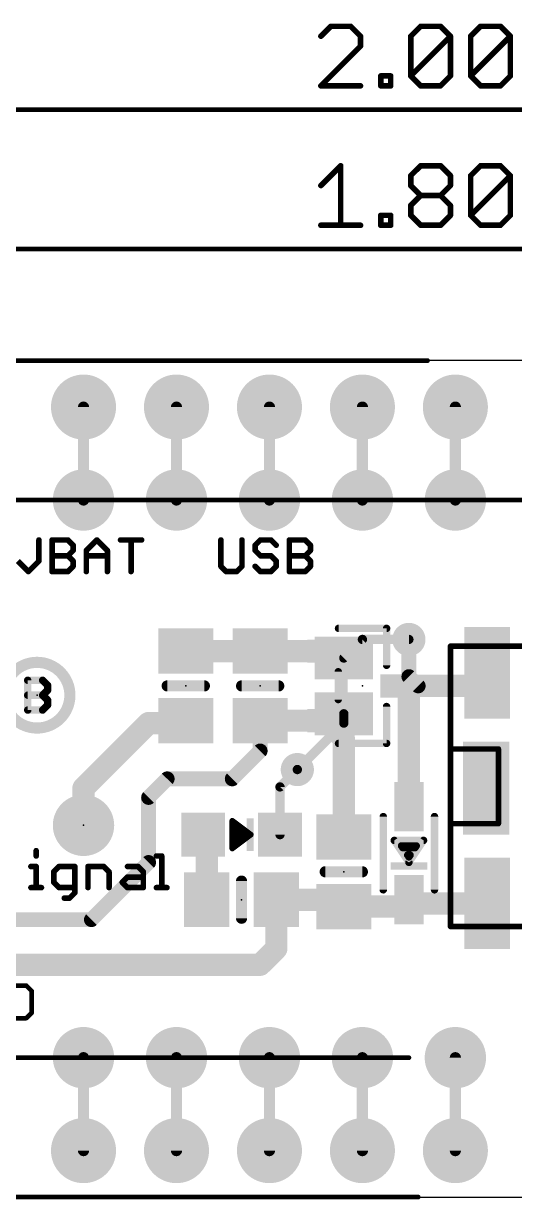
# Model space of a CAD drawing. Extents: x -11 to 63, y -5.6 to 32.1.
# Drawn here: x 14.87 to 28.28, y -0.07 to 32.07 of the extents above; entities that cross this region are included whole.
import ezdxf

# ---------------------------------------------------------------- set-up
doc = ezdxf.new("R2010")
doc.units = 0
for name, color, linetype in [('1', 12, 'CONTINUOUS'), ('16', 132, 'CONTINUOUS'), ('17', 110, 'CONTINUOUS'), ('18', 110, 'CONTINUOUS'), ('20', 53, 'CONTINUOUS'), ('21', 40, 'CONTINUOUS'), ('23', 53, 'CONTINUOUS'), ('47', 253, 'CONTINUOUS')]:
    doc.layers.add(name, color=color, linetype=linetype)

# ---------------------------------------------------------------- blocks, each defined once
blk = doc.blocks.new('RECT')
blk.add_solid([(-0.5, -0.5), (0.5, -0.5), (-0.5, 0.5), (0.5, 0.5)])
blk = doc.blocks.new('ROUNDP')
at = {"const_width": 0.5}
blk.add_lwpolyline([(0, -0.25, 1), (0, 0.25, 1), (0, -0.25)], format="xyb", dxfattribs=at)
blk = doc.blocks.new('ROUNDV')
at = {"const_width": 0.5}
blk.add_lwpolyline([(0, -0.25, 1), (0, 0.25, 1), (0, -0.25)], format="xyb", dxfattribs=at)

msp = doc.modelspace()

# ---------------------------------------------------------------- linework, layer by layer
at = {"layer": '1'}
for points, const_width in [([(16.51, 21.59), (16.51, 19.05)], 0.3048), ([(19.05, 19.05), (19.05, 21.59)], 0.3048), ([(21.59, 19.05), (21.59, 21.59)], 0.3048), ([(24.13, 19.05), (24.13, 21.59)], 0.3048), ([(26.67, 19.05), (26.67, 21.59)], 0.3048), ([(25.4, 15.24), (25.4, 14.224)], 0.4064), ([(21.336, 14.92), (19.304, 14.92)], 0.6096), ([(23.13, 14.92), (21.336, 14.92)], 0.6096), ([(27.536, 14.326), (27.18, 13.97)], 0.6096), ([(25.654, 13.97), (25.13, 13.97)], 0.6096), ([(25.4, 13.97), (25.13, 13.97)], 0.6096), ([(25.4, 10.668), (25.4, 13.97)], 0.6096), ([(25.4, 14.224), (25.654, 13.97)], 0.4064), ([(27.18, 13.97), (25.654, 13.97)], 0.6096), ([(16.51, 11.176), (18.288, 12.954)], 0.6096), ([(18.288, 12.954), (19.238, 12.954)], 0.6096), ([(19.238, 12.954), (19.304, 13.02)], 0.6096), ([(23.13, 13.02), (21.336, 13.02)], 0.6096), ([(21.336, 12.192), (21.336, 13.02)], 0.4064), ([(23.622, 12.528), (23.13, 13.02)], 0.6096), ([(23.622, 9.84), (23.622, 12.528)], 0.6096), ([(20.574, 11.43), (21.336, 12.192)], 0.4064), ([(18.288, 10.922), (18.796, 11.43)], 0.4064), ([(18.796, 11.43), (20.574, 11.43)], 0.4064), ([(21.878, 11.21), (22.352, 11.684)], 0.254), ([(16.51, 10.16), (16.51, 11.176)], 0.6096), ([(21.878, 9.906), (21.878, 11.21)], 0.254), ([(18.288, 9.144), (18.288, 10.922)], 0.4064), ([(19.878, 9.552), (19.778, 9.906)], 0.6096), ([(19.878, 8.128), (19.878, 9.552)], 0.6096), ([(16.726, 7.582), (18.288, 9.144)], 0.4064), ([(23.622, 8.128), (21.778, 8.128)], 0.6096), ([(21.778, 8.128), (21.778, 6.792)], 0.6096), ([(23.622, 7.94), (23.622, 8.128)], 0.6096), ([(25.4, 8.128), (25.4, 8.026)], 0.6096), ([(25.4, 8.128), (25.4, 7.94)], 0.6096), ([(25.4, 7.94), (23.622, 7.94)], 0.6096), ([(25.4, 8.026), (27.536, 8.026)], 0.6096), ([(13.97, 7.582), (16.726, 7.582)], 0.4064), ([(21.778, 6.792), (21.336, 6.35)], 0.6096), ([(21.336, 6.35), (10.414, 6.35)], 0.6096), ([(16.51, 1.27), (16.51, 3.81)], 0.3048), ([(19.05, 1.27), (19.05, 3.81)], 0.3048), ([(21.59, 1.27), (21.59, 3.81)], 0.3048), ([(24.13, 3.81), (24.13, 1.27)], 0.3048), ([(26.67, 1.27), (26.67, 3.81)], 0.3048)]:
    msp.add_lwpolyline(points, dxfattribs=dict(at, const_width=const_width))
for points, const_width in [([(16.5862, 21.59, 1), (16.4338, 21.59)], 0.1524), ([(19.1262, 21.59, 1), (18.9738, 21.59)], 0.1524), ([(21.6662, 21.59, 1), (21.5138, 21.59)], 0.1524), ([(24.2062, 21.59, 1), (24.0538, 21.59)], 0.1524), ([(26.7462, 21.59, 1), (26.5938, 21.59)], 0.1524), ([(16.4338, 19.05, 1), (16.5862, 19.05)], 0.1524), ([(18.9738, 19.05, 1), (19.1262, 19.05)], 0.1524), ([(21.5138, 19.05, 1), (21.6662, 19.05)], 0.1524), ([(24.0538, 19.05, 1), (24.2062, 19.05)], 0.1524), ([(26.5938, 19.05, 1), (26.7462, 19.05)], 0.1524), ([(25.5016, 15.24, 1), (25.2984, 15.24)], 0.2032), ([(19.304, 15.0724, 1), (19.304, 14.7676)], 0.3048), ([(21.336, 15.0724, 1), (21.336, 14.7676)], 0.3048), ([(21.336, 14.7676, 1), (21.336, 15.0724)], 0.3048), ([(23.13, 14.7676, 1), (23.13, 15.0724)], 0.3048), ([(27.6438, 14.2182, 1), (27.4282, 14.4338)], 0.3048), ([(25.13, 14.1224, 1), (25.13, 13.8176)], 0.3048), ([(25.13, 14.1224, 1), (25.13, 13.8176)], 0.3048), ([(25.5524, 13.97, 1), (25.2476, 13.97)], 0.3048), ([(25.2984, 14.224, 1), (25.5016, 14.224)], 0.2032), ([(25.4718, 14.2958, 1), (25.3282, 14.1522)], 0.2032), ([(25.4, 13.8176, 1), (25.4, 14.1224)], 0.3048), ([(25.654, 14.1224, 1), (25.654, 13.8176)], 0.3048), ([(25.5822, 13.8982, 1), (25.7258, 14.0418)], 0.2032), ([(25.654, 13.8176, 1), (25.654, 14.1224)], 0.3048), ([(27.0722, 14.0778, 1), (27.2878, 13.8622)], 0.3048), ([(27.18, 13.8176, 1), (27.18, 14.1224)], 0.3048), ([(18.288, 13.1064, 1), (18.288, 12.8016)], 0.3048), ([(18.3958, 12.8462, 1), (18.1802, 13.0618)], 0.3048), ([(19.1302, 13.0618, 1), (19.3458, 12.8462)], 0.3048), ([(19.4118, 12.9122, 1), (19.1962, 13.1278)], 0.3048), ([(19.238, 12.8016, 1), (19.238, 13.1064)], 0.3048), ([(21.336, 13.1724, 1), (21.336, 12.8676)], 0.3048), ([(21.4376, 13.02, 1), (21.2344, 13.02)], 0.2032), ([(23.2378, 13.1278, 1), (23.0222, 12.9122)], 0.3048), ([(23.13, 12.8676, 1), (23.13, 13.1724)], 0.3048), ([(23.7744, 12.528, 1), (23.4696, 12.528)], 0.3048), ([(23.5142, 12.4202, 1), (23.7298, 12.6358)], 0.3048), ([(21.2344, 12.192, 1), (21.4376, 12.192)], 0.2032), ([(21.4078, 12.1202, 1), (21.2642, 12.2638)], 0.2032), ([(18.796, 11.5316, 1), (18.796, 11.3284)], 0.2032), ([(18.8678, 11.3582, 1), (18.7242, 11.5018)], 0.2032), ([(20.5022, 11.5018, 1), (20.6458, 11.3582)], 0.2032), ([(20.574, 11.3284, 1), (20.574, 11.5316)], 0.2032), ([(22.3969, 11.6391, 1), (22.3071, 11.7289)], 0.127), ([(16.4022, 11.2838, 1), (16.6178, 11.0682)], 0.3048), ([(16.6624, 11.176, 1), (16.3576, 11.176)], 0.3048), ([(21.9415, 11.21, 1), (21.8145, 11.21)], 0.127), ([(21.8331, 11.2549, 1), (21.9229, 11.1651)], 0.127), ([(18.3896, 10.922, 1), (18.1864, 10.922)], 0.2032), ([(18.2162, 10.9938, 1), (18.3598, 10.8502)], 0.2032), ([(25.2476, 10.668, 1), (25.5524, 10.668)], 0.3048), ([(16.3576, 10.16, 1), (16.6624, 10.16)], 0.3048), ([(19.9247, 9.9474, 1), (19.6313, 9.8646)], 0.3048), ([(21.8145, 9.906, 1), (21.9415, 9.906)], 0.127), ([(23.4696, 9.84, 1), (23.7744, 9.84)], 0.3048), ([(20.0304, 9.552, 1), (19.7256, 9.552)], 0.3048), ([(19.7313, 9.5106, 1), (20.0247, 9.5934)], 0.3048), ([(18.3598, 9.0722, 1), (18.2162, 9.2158)], 0.2032), ([(18.1864, 9.144, 1), (18.3896, 9.144)], 0.2032), ([(21.778, 8.2804, 1), (21.778, 7.9756)], 0.3048), ([(21.9304, 8.128, 1), (21.6256, 8.128)], 0.3048), ([(23.7744, 8.128, 1), (23.4696, 8.128)], 0.3048), ([(23.622, 7.9756, 1), (23.622, 8.2804)], 0.3048), ([(25.5524, 8.128, 1), (25.2476, 8.128)], 0.3048), ([(25.5524, 8.128, 1), (25.2476, 8.128)], 0.3048), ([(19.7256, 8.128, 1), (20.0304, 8.128)], 0.3048), ([(23.622, 8.0924, 1), (23.622, 7.7876)], 0.3048), ([(23.4696, 7.94, 1), (23.7744, 7.94)], 0.3048), ([(25.4, 8.1784, 1), (25.4, 7.8736)], 0.3048), ([(25.2476, 8.026, 1), (25.5524, 8.026)], 0.3048), ([(25.2476, 7.94, 1), (25.5524, 7.94)], 0.3048), ([(25.4, 7.7876, 1), (25.4, 8.0924)], 0.3048), ([(27.536, 7.8736, 1), (27.536, 8.1784)], 0.3048), ([(16.6542, 7.6538, 1), (16.7978, 7.5102)], 0.2032), ([(16.726, 7.4804, 1), (16.726, 7.6836)], 0.2032), ([(21.8858, 6.6842, 1), (21.6702, 6.8998)], 0.3048), ([(21.6256, 6.792, 1), (21.9304, 6.792)], 0.3048), ([(21.2282, 6.4578, 1), (21.4438, 6.2422)], 0.3048), ([(21.336, 6.1976, 1), (21.336, 6.5024)], 0.3048), ([(16.5862, 3.81, 1), (16.4338, 3.81)], 0.1524), ([(19.1262, 3.81, 1), (18.9738, 3.81)], 0.1524), ([(21.6662, 3.81, 1), (21.5138, 3.81)], 0.1524), ([(24.2062, 3.81, 1), (24.0538, 3.81)], 0.1524), ([(26.7462, 3.81, 1), (26.5938, 3.81)], 0.1524), ([(16.4338, 1.27, 1), (16.5862, 1.27)], 0.1524), ([(18.9738, 1.27, 1), (19.1262, 1.27)], 0.1524), ([(21.5138, 1.27, 1), (21.6662, 1.27)], 0.1524), ([(24.0538, 1.27, 1), (24.2062, 1.27)], 0.1524), ([(26.5938, 1.27, 1), (26.7462, 1.27)], 0.1524)]:
    msp.add_lwpolyline(points, format="xyb", dxfattribs=dict(at, const_width=const_width))
at = {"layer": '16', "const_width": 0.254}
for points in [[(23.622, 14.732), (24.13, 15.24)], [(24.13, 15.24), (25.4, 15.24)], [(23.622, 12.954), (23.622, 13.208)], [(22.352, 11.684), (23.622, 12.954)]]:
    msp.add_lwpolyline(points, dxfattribs=at)
at = {"layer": '16', "const_width": 0.127}
for points in [[(24.13, 15.3035, 1), (24.13, 15.1765)], [(24.1749, 15.1951, 1), (24.0851, 15.2849)], [(25.4, 15.1765, 1), (25.4, 15.3035)], [(23.5771, 14.7769, 1), (23.6669, 14.6871)], [(23.6855, 13.208, 1), (23.5585, 13.208)], [(23.5585, 12.954, 1), (23.6855, 12.954)], [(23.6669, 12.9091, 1), (23.5771, 12.9989)], [(22.3071, 11.7289, 1), (22.3969, 11.6391)]]:
    msp.add_lwpolyline(points, format="xyb", dxfattribs=at)
at = {"layer": '20'}
for p, q in [((48.26, 22.86), (2.54, 22.86)), ((2.54, 0), (48.26, 0))]:
    msp.add_line(p, q, dxfattribs=at)
at = {"layer": '21'}
for points, const_width in [([(15.2914, 17.3823), (15.2914, 17.9585)], 0.1524), ([(15.6507, 17.0942), (15.6507, 17.9585)], 0.1524), ([(15.6507, 17.9585), (16.0829, 17.9585)], 0.1524), ([(16.0829, 17.9585), (16.2269, 17.8145)], 0.1524), ([(16.5862, 17.6704), (16.8743, 17.9585)], 0.1524), ([(16.8743, 17.9585), (17.1624, 17.6704)], 0.1524), ([(17.5217, 17.9585), (18.0979, 17.9585)], 0.1524), ([(17.8098, 17.0942), (17.8098, 17.9585)], 0.1524), ([(20.2629, 17.9585), (20.2629, 17.2383)], 0.1524), ([(20.8391, 17.2383), (20.8391, 17.9585)], 0.1524), ([(21.3425, 17.9585), (21.1984, 17.8145)], 0.1524), ([(21.6306, 17.9585), (21.3425, 17.9585)], 0.1524), ([(21.7747, 17.8145), (21.6306, 17.9585)], 0.1524), ([(22.134, 17.0942), (22.134, 17.9585)], 0.1524), ([(22.134, 17.9585), (22.5661, 17.9585)], 0.1524), ([(22.5661, 17.9585), (22.7102, 17.8145)], 0.1524), ([(16.2269, 17.6704), (16.0829, 17.5264)], 0.1524), ([(16.2269, 17.8145), (16.2269, 17.6704)], 0.1524), ([(16.5862, 17.0942), (16.5862, 17.6704)], 0.1524), ([(17.1624, 17.6704), (17.1624, 17.0942)], 0.1524), ([(21.1984, 17.8145), (21.1984, 17.6704)], 0.1524), ([(21.1984, 17.6704), (21.3425, 17.5264)], 0.1524), ([(22.7102, 17.6704), (22.5661, 17.5264)], 0.1524), ([(22.7102, 17.8145), (22.7102, 17.6704)], 0.1524), ([(14.7152, 17.3823), (15.0033, 17.0942)], 0.1524), ([(15.0033, 17.0942), (15.2914, 17.3823)], 0.1524), ([(15.6507, 17.5264), (16.0829, 17.5264)], 0.1524), ([(16.0829, 17.5264), (16.2269, 17.3823)], 0.1524), ([(16.2269, 17.3823), (16.2269, 17.2383)], 0.1524), ([(16.5862, 17.5264), (17.1624, 17.5264)], 0.1524), ([(21.3425, 17.5264), (21.6306, 17.5264)], 0.1524), ([(21.6306, 17.5264), (21.7747, 17.3823)], 0.1524), ([(21.7747, 17.3823), (21.7747, 17.2383)], 0.1524), ([(22.134, 17.5264), (22.5661, 17.5264)], 0.1524), ([(22.5661, 17.5264), (22.7102, 17.3823)], 0.1524), ([(22.7102, 17.3823), (22.7102, 17.2383)], 0.1524), ([(16.0829, 17.0942), (15.6507, 17.0942)], 0.1524), ([(16.2269, 17.2383), (16.0829, 17.0942)], 0.1524), ([(20.2629, 17.2383), (20.407, 17.0942)], 0.1524), ([(20.407, 17.0942), (20.6951, 17.0942)], 0.1524), ([(20.6951, 17.0942), (20.8391, 17.2383)], 0.1524), ([(21.3425, 17.0942), (21.1984, 17.2383)], 0.1524), ([(21.6306, 17.0942), (21.3425, 17.0942)], 0.1524), ([(21.7747, 17.2383), (21.6306, 17.0942)], 0.1524), ([(22.5661, 17.0942), (22.134, 17.0942)], 0.1524), ([(22.7102, 17.2383), (22.5661, 17.0942)], 0.1524), ([(23.4776, 15.5424), (24.7904, 15.5424)], 0.2032), ([(24.7904, 15.5424), (24.7904, 14.5336)], 0.2032), ([(41.536, 15.056), (26.536, 15.056)], 0.1524), ([(26.536, 15.056), (26.536, 12.246)], 0.1524), ([(14.986, 13.3096), (14.986, 14.1231)], 0.2032), ([(14.986, 14.1231), (15.3927, 14.1231)], 0.2032), ([(15.3927, 14.1231), (15.5283, 13.9875)], 0.2032), ([(23.4696, 13.5976), (23.4696, 14.3564)], 0.2032), ([(15.5283, 13.8519), (15.3927, 13.7163)], 0.2032), ([(15.5283, 13.9875), (15.5283, 13.8519)], 0.2032), ([(18.796, 13.97), (19.812, 13.97)], 0.3048), ([(20.828, 13.97), (21.844, 13.97)], 0.3048), ([(14.986, 13.7163), (15.3927, 13.7163)], 0.2032), ([(15.3927, 13.7163), (15.5283, 13.5808)], 0.2032), ([(15.5283, 13.4452), (15.3927, 13.3096)], 0.2032), ([(15.5283, 13.5808), (15.5283, 13.4452)], 0.2032), ([(24.7904, 13.4064), (24.7904, 12.3976)], 0.2032), ([(15.3927, 13.3096), (14.986, 13.3096)], 0.2032), ([(24.7904, 12.3976), (23.4776, 12.3976)], 0.2032), ([(26.536, 12.246), (27.846, 12.246)], 0.1524), ([(26.536, 12.246), (26.536, 10.206)], 0.1524), ([(27.846, 12.246), (27.846, 10.206)], 0.1524), ([(21.082, 9.906), (20.574, 10.287)], 0.1524), ([(20.574, 10.287), (20.574, 9.525)], 0.1524), ([(20.574, 10.2108), (20.6756, 10.2108)], 0.1524), ([(24.7, 8.398), (24.7, 10.398)], 0.2032), ([(26.1, 10.398), (26.1, 8.398)], 0.2032), ([(20.574, 10.0584), (20.8788, 10.0584)], 0.1524), ([(20.574, 9.525), (21.082, 9.906)], 0.1524), ([(20.574, 9.906), (21.082, 9.906)], 0.1524), ([(27.846, 10.206), (26.536, 10.206)], 0.1524), ([(26.536, 10.206), (26.536, 7.396)], 0.1524), ([(20.574, 9.7536), (20.8788, 9.7536)], 0.1524), ([(20.574, 9.6012), (20.6756, 9.6012)], 0.1524), ([(25.4, 9.148), (25, 9.748)], 0.2032), ([(25, 9.748), (25.8, 9.748)], 0.2032), ([(25.4, 9.298), (25.2, 9.598)], 0.2032), ([(25.2, 9.598), (25.6, 9.598)], 0.2032), ([(25.2317, 9.5504), (25.5683, 9.5504)], 0.2032), ([(25.8, 9.748), (25.4, 9.148)], 0.2032), ([(25.6, 9.598), (25.4, 9.298)], 0.2032), ([(15.2163, 9.4666), (15.2163, 9.3225)], 0.1524), ([(18.5025, 9.3225), (18.6466, 9.3225)], 0.1524), ([(18.6466, 9.3225), (18.6466, 8.4582)], 0.1524), ([(25.3672, 9.3472), (25.4328, 9.3472)], 0.2032), ([(15.0723, 9.0344), (15.2163, 9.0344)], 0.1524), ([(15.2163, 9.0344), (15.2163, 8.4582)], 0.1524), ([(15.84, 9.0344), (15.696, 8.8904)], 0.1524), ([(16.2722, 9.0344), (15.84, 9.0344)], 0.1524), ([(16.2722, 8.3141), (16.2722, 9.0344)], 0.1524), ([(16.6315, 8.4582), (16.6315, 9.0344)], 0.1524), ([(16.6315, 9.0344), (17.0636, 9.0344)], 0.1524), ([(17.0636, 9.0344), (17.2077, 8.8904)], 0.1524), ([(17.7111, 9.0344), (17.9992, 9.0344)], 0.1524), ([(17.9992, 9.0344), (18.1432, 8.8904)], 0.1524), ([(23.114, 8.89), (24.13, 8.89)], 0.3048), ([(15.696, 8.8904), (15.696, 8.6023)], 0.1524), ([(15.696, 8.6023), (15.84, 8.4582)], 0.1524), ([(17.2077, 8.8904), (17.2077, 8.4582)], 0.1524), ([(17.567, 8.6023), (17.7111, 8.7463)], 0.1524), ([(17.7111, 8.4582), (17.567, 8.6023)], 0.1524), ([(17.7111, 8.7463), (18.1432, 8.7463)], 0.1524), ([(18.1432, 8.8904), (18.1432, 8.4582)], 0.1524), ([(20.828, 8.636), (20.828, 7.62)], 0.3048), ([(15.0723, 8.4582), (15.3604, 8.4582)], 0.1524), ([(15.84, 8.4582), (16.2722, 8.4582)], 0.1524), ([(16.1281, 8.1701), (16.2722, 8.3141)], 0.1524), ([(18.1432, 8.4582), (17.7111, 8.4582)], 0.1524), ([(18.5025, 8.4582), (18.7906, 8.4582)], 0.1524), ([(15.9841, 8.1701), (16.1281, 8.1701)], 0.1524), ([(26.536, 7.396), (41.536, 7.396)], 0.1524), ([(14.9461, 5.7793), (14.5013, 5.7793)], 0.127), ([(15.0944, 5.631), (14.9461, 5.7793)], 0.127), ([(15.0944, 5.0378), (15.0944, 5.631)], 0.127), ([(14.5013, 4.8895), (14.9461, 4.8895)], 0.127), ([(14.9461, 4.8895), (15.0944, 5.0378)], 0.127)]:
    msp.add_lwpolyline(points, dxfattribs=dict(at, const_width=const_width))
for points, const_width in [([(15.3295, 17.9585, 1), (15.2533, 17.9585)], 0.0762), ([(15.6888, 17.9585, 1), (15.6126, 17.9585)], 0.0762), ([(15.6507, 17.9966, 1), (15.6507, 17.9204)], 0.0762), ([(16.1098, 17.9855, 1), (16.0559, 17.9316)], 0.0762), ([(16.0829, 17.9204, 1), (16.0829, 17.9966)], 0.0762), ([(16.9013, 17.9855, 1), (16.8474, 17.9316)], 0.0762), ([(16.9013, 17.9316, 1), (16.8474, 17.9855)], 0.0762), ([(17.5217, 17.9966, 1), (17.5217, 17.9204)], 0.0762), ([(17.8479, 17.9585, 1), (17.7717, 17.9585)], 0.0762), ([(18.0979, 17.9204, 1), (18.0979, 17.9966)], 0.0762), ([(20.301, 17.9585, 1), (20.2248, 17.9585)], 0.0762), ([(20.8772, 17.9585, 1), (20.801, 17.9585)], 0.0762), ([(21.3425, 17.9966, 1), (21.3425, 17.9204)], 0.0762), ([(21.3694, 17.9316, 1), (21.3156, 17.9855)], 0.0762), ([(21.6576, 17.9855, 1), (21.6037, 17.9316)], 0.0762), ([(21.6306, 17.9204, 1), (21.6306, 17.9966)], 0.0762), ([(22.1721, 17.9585, 1), (22.0959, 17.9585)], 0.0762), ([(22.134, 17.9966, 1), (22.134, 17.9204)], 0.0762), ([(22.5931, 17.9855, 1), (22.5392, 17.9316)], 0.0762), ([(22.5661, 17.9204, 1), (22.5661, 17.9966)], 0.0762), ([(16.265, 17.8145, 1), (16.1888, 17.8145)], 0.0762), ([(16.1888, 17.6704, 1), (16.265, 17.6704)], 0.0762), ([(16.2, 17.7875, 1), (16.2538, 17.8414)], 0.0762), ([(16.2538, 17.6435, 1), (16.2, 17.6974)], 0.0762), ([(16.6243, 17.6704, 1), (16.5481, 17.6704)], 0.0762), ([(16.5593, 17.6974, 1), (16.6131, 17.6435)], 0.0762), ([(17.2005, 17.6704, 1), (17.1243, 17.6704)], 0.0762), ([(17.1355, 17.6435, 1), (17.1894, 17.6974)], 0.0762), ([(21.2365, 17.8145, 1), (21.1603, 17.8145)], 0.0762), ([(21.1715, 17.8414, 1), (21.2254, 17.7875)], 0.0762), ([(21.2254, 17.6974, 1), (21.1715, 17.6435)], 0.0762), ([(21.1603, 17.6704, 1), (21.2365, 17.6704)], 0.0762), ([(21.7477, 17.7875, 1), (21.8016, 17.8414)], 0.0762), ([(22.7483, 17.8145, 1), (22.6721, 17.8145)], 0.0762), ([(22.6721, 17.6704, 1), (22.7483, 17.6704)], 0.0762), ([(22.6832, 17.7875, 1), (22.7371, 17.8414)], 0.0762), ([(22.7371, 17.6435, 1), (22.6832, 17.6974)], 0.0762), ([(15.2533, 17.3823, 1), (15.3295, 17.3823)], 0.0762), ([(15.3183, 17.3554, 1), (15.2644, 17.4093)], 0.0762), ([(15.6507, 17.5645, 1), (15.6507, 17.4883)], 0.0762), ([(16.1098, 17.5533, 1), (16.0559, 17.4994)], 0.0762), ([(16.0559, 17.5533, 1), (16.1098, 17.4994)], 0.0762), ([(16.0829, 17.4883, 1), (16.0829, 17.5645)], 0.0762), ([(16.265, 17.3823, 1), (16.1888, 17.3823)], 0.0762), ([(16.2, 17.3554, 1), (16.2538, 17.4093)], 0.0762), ([(16.5862, 17.5645, 1), (16.5862, 17.4883)], 0.0762), ([(17.1624, 17.4883, 1), (17.1624, 17.5645)], 0.0762), ([(21.3425, 17.5645, 1), (21.3425, 17.4883)], 0.0762), ([(21.3156, 17.4994, 1), (21.3694, 17.5533)], 0.0762), ([(21.6576, 17.5533, 1), (21.6037, 17.4994)], 0.0762), ([(21.6306, 17.4883, 1), (21.6306, 17.5645)], 0.0762), ([(21.8128, 17.3823, 1), (21.7366, 17.3823)], 0.0762), ([(21.7477, 17.3554, 1), (21.8016, 17.4093)], 0.0762), ([(22.134, 17.5645, 1), (22.134, 17.4883)], 0.0762), ([(22.5931, 17.5533, 1), (22.5392, 17.4994)], 0.0762), ([(22.5392, 17.5533, 1), (22.5931, 17.4994)], 0.0762), ([(22.5661, 17.4883, 1), (22.5661, 17.5645)], 0.0762), ([(22.7483, 17.3823, 1), (22.6721, 17.3823)], 0.0762), ([(22.6832, 17.3554, 1), (22.7371, 17.4093)], 0.0762), ([(14.9763, 17.1211, 1), (15.0302, 17.0673)], 0.0762), ([(14.9763, 17.0673, 1), (15.0302, 17.1211)], 0.0762), ([(15.6507, 17.1323, 1), (15.6507, 17.0561)], 0.0762), ([(15.6126, 17.0942, 1), (15.6888, 17.0942)], 0.0762), ([(16.0559, 17.1211, 1), (16.1098, 17.0673)], 0.0762), ([(16.0829, 17.0561, 1), (16.0829, 17.1323)], 0.0762), ([(16.1888, 17.2383, 1), (16.265, 17.2383)], 0.0762), ([(16.2538, 17.2113, 1), (16.2, 17.2652)], 0.0762), ([(16.5481, 17.0942, 1), (16.6243, 17.0942)], 0.0762), ([(17.1243, 17.0942, 1), (17.2005, 17.0942)], 0.0762), ([(17.7717, 17.0942, 1), (17.8479, 17.0942)], 0.0762), ([(20.2899, 17.2652, 1), (20.236, 17.2113)], 0.0762), ([(20.2248, 17.2383, 1), (20.301, 17.2383)], 0.0762), ([(20.407, 17.1323, 1), (20.407, 17.0561)], 0.0762), ([(20.38, 17.0673, 1), (20.4339, 17.1211)], 0.0762), ([(20.6681, 17.1211, 1), (20.722, 17.0673)], 0.0762), ([(20.6951, 17.0561, 1), (20.6951, 17.1323)], 0.0762), ([(20.801, 17.2383, 1), (20.8772, 17.2383)], 0.0762), ([(20.8661, 17.2113, 1), (20.8122, 17.2652)], 0.0762), ([(21.2254, 17.2652, 1), (21.1715, 17.2113)], 0.0762), ([(21.3425, 17.1323, 1), (21.3425, 17.0561)], 0.0762), ([(21.3156, 17.0673, 1), (21.3694, 17.1211)], 0.0762), ([(21.6037, 17.1211, 1), (21.6576, 17.0673)], 0.0762), ([(21.6306, 17.0561, 1), (21.6306, 17.1323)], 0.0762), ([(21.7366, 17.2383, 1), (21.8128, 17.2383)], 0.0762), ([(21.8016, 17.2113, 1), (21.7477, 17.2652)], 0.0762), ([(22.134, 17.1323, 1), (22.134, 17.0561)], 0.0762), ([(22.0959, 17.0942, 1), (22.1721, 17.0942)], 0.0762), ([(22.5392, 17.1211, 1), (22.5931, 17.0673)], 0.0762), ([(22.5661, 17.0561, 1), (22.5661, 17.1323)], 0.0762), ([(22.6721, 17.2383, 1), (22.7483, 17.2383)], 0.0762), ([(22.7371, 17.2113, 1), (22.6832, 17.2652)], 0.0762), ([(23.4776, 15.5932, 1), (23.4776, 15.4916)], 0.1016), ([(24.8412, 15.5424, 1), (24.7396, 15.5424)], 0.1016), ([(24.7904, 15.4916, 1), (24.7904, 15.5932)], 0.1016), ([(26.536, 15.0941, 1), (26.536, 15.0179)], 0.0762), ([(26.5741, 15.056, 1), (26.4979, 15.056)], 0.0762), ([(15.24, 12.818, 1), (15.24, 14.614, 1), (15.24, 12.818)], 0.3048), ([(24.7396, 14.5336, 1), (24.8412, 14.5336)], 0.1016), ([(15.0368, 14.1231, 1), (14.9352, 14.1231)], 0.1016), ([(14.986, 14.1739, 1), (14.986, 14.0723)], 0.1016), ([(15.4287, 14.159, 1), (15.3568, 14.0872)], 0.1016), ([(15.3927, 14.0723, 1), (15.3927, 14.1739)], 0.1016), ([(23.5204, 14.3564, 1), (23.4188, 14.3564)], 0.1016), ([(15.5791, 13.9875, 1), (15.4775, 13.9875)], 0.1016), ([(15.4775, 13.8519, 1), (15.5791, 13.8519)], 0.1016), ([(15.4924, 13.9516, 1), (15.5642, 14.0234)], 0.1016), ([(15.5642, 13.816, 1), (15.4924, 13.8878)], 0.1016), ([(18.796, 14.0462, 1), (18.796, 13.8938)], 0.1524), ([(19.812, 13.8938, 1), (19.812, 14.0462)], 0.1524), ([(20.828, 14.0462, 1), (20.828, 13.8938)], 0.1524), ([(21.844, 13.8938, 1), (21.844, 14.0462)], 0.1524), ([(14.986, 13.7671, 1), (14.986, 13.6655)], 0.1016), ([(15.4287, 13.7523, 1), (15.3568, 13.6804)], 0.1016), ([(15.3568, 13.7523, 1), (15.4287, 13.6804)], 0.1016), ([(15.3927, 13.6655, 1), (15.3927, 13.7671)], 0.1016), ([(15.5791, 13.5808, 1), (15.4775, 13.5808)], 0.1016), ([(15.4924, 13.5448, 1), (15.5642, 13.6167)], 0.1016), ([(15.5642, 13.4093, 1), (15.4924, 13.4811)], 0.1016), ([(23.4188, 13.5976, 1), (23.5204, 13.5976)], 0.1016), ([(24.8412, 13.4064, 1), (24.7396, 13.4064)], 0.1016), ([(14.986, 13.3604, 1), (14.986, 13.2588)], 0.1016), ([(14.9352, 13.3096, 1), (15.0368, 13.3096)], 0.1016), ([(15.3568, 13.3455, 1), (15.4287, 13.2737)], 0.1016), ([(15.3927, 13.2588, 1), (15.3927, 13.3604)], 0.1016), ([(15.4775, 13.4452, 1), (15.5791, 13.4452)], 0.1016), ([(23.4776, 12.4484, 1), (23.4776, 12.3468)], 0.1016), ([(24.7396, 12.3976, 1), (24.8412, 12.3976)], 0.1016), ([(24.7904, 12.3468, 1), (24.7904, 12.4484)], 0.1016), ([(26.536, 12.2841, 1), (26.536, 12.2079)], 0.0762), ([(26.5741, 12.246, 1), (26.4979, 12.246)], 0.0762), ([(26.4979, 12.246, 1), (26.5741, 12.246)], 0.0762), ([(27.8841, 12.246, 1), (27.8079, 12.246)], 0.0762), ([(27.846, 12.2079, 1), (27.846, 12.2841)], 0.0762), ([(20.5969, 10.3175, 1), (20.5511, 10.2565)], 0.0762), ([(20.6121, 10.287, 1), (20.5359, 10.287)], 0.0762), ([(20.574, 10.2489, 1), (20.574, 10.1727)], 0.0762), ([(20.6756, 10.1727, 1), (20.6756, 10.2489)], 0.0762), ([(24.7508, 10.398, 1), (24.6492, 10.398)], 0.1016), ([(26.1508, 10.398, 1), (26.0492, 10.398)], 0.1016), ([(20.574, 10.0965, 1), (20.574, 10.0203)], 0.0762), ([(20.574, 9.9441, 1), (20.574, 9.8679)], 0.0762), ([(20.8788, 10.0203, 1), (20.8788, 10.0965)], 0.0762), ([(21.1049, 9.8755, 1), (21.0591, 9.9365)], 0.0762), ([(21.0591, 9.8755, 1), (21.1049, 9.9365)], 0.0762), ([(21.082, 9.8679, 1), (21.082, 9.9441)], 0.0762), ([(26.536, 10.2441, 1), (26.536, 10.1679)], 0.0762), ([(26.5741, 10.206, 1), (26.4979, 10.206)], 0.0762), ([(26.4979, 10.206, 1), (26.5741, 10.206)], 0.0762), ([(27.8079, 10.206, 1), (27.8841, 10.206)], 0.0762), ([(27.846, 10.1679, 1), (27.846, 10.2441)], 0.0762), ([(20.574, 9.7917, 1), (20.574, 9.7155)], 0.0762), ([(20.574, 9.6393, 1), (20.574, 9.5631)], 0.0762), ([(20.6756, 9.5631, 1), (20.6756, 9.6393)], 0.0762), ([(20.8788, 9.7155, 1), (20.8788, 9.7917)], 0.0762), ([(25.0423, 9.7762, 1), (24.9577, 9.7198)], 0.1016), ([(25, 9.7988, 1), (25, 9.6972)], 0.1016), ([(25.2423, 9.6262, 1), (25.1577, 9.5698)], 0.1016), ([(25.2, 9.6488, 1), (25.2, 9.5472)], 0.1016), ([(25.2317, 9.6012, 1), (25.2317, 9.4996)], 0.1016), ([(25.6423, 9.5698, 1), (25.5577, 9.6262)], 0.1016), ([(25.5683, 9.4996, 1), (25.5683, 9.6012)], 0.1016), ([(25.6, 9.5472, 1), (25.6, 9.6488)], 0.1016), ([(25.8423, 9.7198, 1), (25.7577, 9.7762)], 0.1016), ([(25.8, 9.6972, 1), (25.8, 9.7988)], 0.1016), ([(15.2544, 9.4666, 1), (15.1782, 9.4666)], 0.0762), ([(15.1782, 9.3225, 1), (15.2544, 9.3225)], 0.0762), ([(18.5025, 9.3606, 1), (18.5025, 9.2844)], 0.0762), ([(18.6847, 9.3225, 1), (18.6085, 9.3225)], 0.0762), ([(18.6466, 9.2844, 1), (18.6466, 9.3606)], 0.0762), ([(20.5511, 9.5555, 1), (20.5969, 9.4945)], 0.0762), ([(20.5359, 9.525, 1), (20.6121, 9.525)], 0.0762), ([(25.3672, 9.398, 1), (25.3672, 9.2964)], 0.1016), ([(25.3577, 9.3262, 1), (25.4423, 9.2698)], 0.1016), ([(25.3577, 9.2698, 1), (25.4423, 9.3262)], 0.1016), ([(25.4328, 9.2964, 1), (25.4328, 9.398)], 0.1016), ([(15.0723, 9.0725, 1), (15.0723, 8.9963)], 0.0762), ([(15.2544, 9.0344, 1), (15.1782, 9.0344)], 0.0762), ([(15.2163, 8.9963, 1), (15.2163, 9.0725)], 0.0762), ([(15.84, 9.0725, 1), (15.84, 8.9963)], 0.0762), ([(15.867, 9.0075, 1), (15.8131, 9.0614)], 0.0762), ([(16.3103, 9.0344, 1), (16.2341, 9.0344)], 0.0762), ([(16.2722, 8.9963, 1), (16.2722, 9.0725)], 0.0762), ([(16.6696, 9.0344, 1), (16.5934, 9.0344)], 0.0762), ([(16.6315, 9.0725, 1), (16.6315, 8.9963)], 0.0762), ([(17.0906, 9.0614, 1), (17.0367, 9.0075)], 0.0762), ([(17.0636, 8.9963, 1), (17.0636, 9.0725)], 0.0762), ([(17.7111, 9.0725, 1), (17.7111, 8.9963)], 0.0762), ([(18.0261, 9.0614, 1), (17.9722, 9.0075)], 0.0762), ([(17.9992, 8.9963, 1), (17.9992, 9.0725)], 0.0762), ([(23.114, 8.9662, 1), (23.114, 8.8138)], 0.1524), ([(24.13, 8.8138, 1), (24.13, 8.9662)], 0.1524), ([(25.3577, 9.1762, 1), (25.4423, 9.1198)], 0.1016), ([(25.3577, 9.1198, 1), (25.4423, 9.1762)], 0.1016), ([(15.669, 8.9173, 1), (15.7229, 8.8634)], 0.0762), ([(15.7229, 8.6292, 1), (15.669, 8.5753)], 0.0762), ([(15.7341, 8.8904, 1), (15.6579, 8.8904)], 0.0762), ([(17.2458, 8.8904, 1), (17.1696, 8.8904)], 0.0762), ([(17.1808, 8.8634, 1), (17.2346, 8.9173)], 0.0762), ([(17.5939, 8.6292, 1), (17.5401, 8.5753)], 0.0762), ([(17.7111, 8.7844, 1), (17.7111, 8.7082)], 0.0762), ([(17.738, 8.7194, 1), (17.6841, 8.7733)], 0.0762), ([(18.1813, 8.8904, 1), (18.1051, 8.8904)], 0.0762), ([(18.1163, 8.8634, 1), (18.1702, 8.9173)], 0.0762), ([(18.1432, 8.7082, 1), (18.1432, 8.7844)], 0.0762), ([(20.9042, 8.636, 1), (20.7518, 8.636)], 0.1524), ([(15.0723, 8.4963, 1), (15.0723, 8.4201)], 0.0762), ([(15.1782, 8.4582, 1), (15.2544, 8.4582)], 0.0762), ([(15.3604, 8.4201, 1), (15.3604, 8.4963)], 0.0762), ([(15.6579, 8.6023, 1), (15.7341, 8.6023)], 0.0762), ([(15.84, 8.4963, 1), (15.84, 8.4201)], 0.0762), ([(15.8131, 8.4313, 1), (15.867, 8.4851)], 0.0762), ([(16.2991, 8.2872, 1), (16.2452, 8.3411)], 0.0762), ([(16.2722, 8.4201, 1), (16.2722, 8.4963)], 0.0762), ([(16.5934, 8.4582, 1), (16.6696, 8.4582)], 0.0762), ([(17.1696, 8.4582, 1), (17.2458, 8.4582)], 0.0762), ([(17.5401, 8.6292, 1), (17.5939, 8.5753)], 0.0762), ([(17.7111, 8.4963, 1), (17.7111, 8.4201)], 0.0762), ([(17.6841, 8.4313, 1), (17.738, 8.4851)], 0.0762), ([(18.1051, 8.4582, 1), (18.1813, 8.4582)], 0.0762), ([(18.1432, 8.4201, 1), (18.1432, 8.4963)], 0.0762), ([(18.5025, 8.4963, 1), (18.5025, 8.4201)], 0.0762), ([(18.6085, 8.4582, 1), (18.6847, 8.4582)], 0.0762), ([(18.7906, 8.4201, 1), (18.7906, 8.4963)], 0.0762), ([(24.6492, 8.398, 1), (24.7508, 8.398)], 0.1016), ([(26.0492, 8.398, 1), (26.1508, 8.398)], 0.1016), ([(15.9841, 8.2082, 1), (15.9841, 8.132)], 0.0762), ([(16.1012, 8.197, 1), (16.1551, 8.1431)], 0.0762), ([(16.1281, 8.132, 1), (16.1281, 8.2082)], 0.0762), ([(16.2341, 8.3141, 1), (16.3103, 8.3141)], 0.0762), ([(20.7518, 7.62, 1), (20.9042, 7.62)], 0.1524), ([(26.536, 7.4341, 1), (26.536, 7.3579)], 0.0762), ([(26.4979, 7.396, 1), (26.5741, 7.396)], 0.0762), ([(14.9686, 5.8017, 1), (14.9237, 5.7568)], 0.0635), ([(14.9461, 5.7475, 1), (14.9461, 5.811)], 0.0635), ([(15.1262, 5.631, 1), (15.0627, 5.631)], 0.0635), ([(15.072, 5.6085, 1), (15.1169, 5.6534)], 0.0635), ([(14.9237, 4.912, 1), (14.9686, 4.867)], 0.0635), ([(14.9461, 4.8578, 1), (14.9461, 4.9212)], 0.0635), ([(15.0627, 5.0378, 1), (15.1262, 5.0378)], 0.0635), ([(15.1169, 5.0153, 1), (15.072, 5.0602)], 0.0635)]:
    msp.add_lwpolyline(points, format="xyb", dxfattribs=dict(at, const_width=const_width))
at = {"layer": '23'}
for p in [(16.51, 19.05), (19.304, 13.97), (21.336, 13.97), (24.13, 13.97), (15.24, 13.716), (16.51, 10.16), (20.828, 9.906), (25.4, 9.398), (23.622, 8.89), (20.828, 8.128), (25.4, 3.81)]:
    msp.add_point(p, dxfattribs=at)
at = {"layer": '47'}
for points, const_width in [([(23.266, 31.9957), (22.9948, 31.7245)], 0.1524), ([(23.8083, 31.9957), (23.266, 31.9957)], 0.1524), ([(24.0795, 31.7245), (23.8083, 31.9957)], 0.1524), ([(25.4505, 31.7245), (25.7217, 31.9957)], 0.1524), ([(25.7217, 31.9957), (26.264, 31.9957)], 0.1524), ([(26.264, 31.9957), (26.5352, 31.7245)], 0.1524), ([(27.0877, 31.7245), (27.3589, 31.9957)], 0.1524), ([(27.3589, 31.9957), (27.9012, 31.9957)], 0.1524), ([(27.9012, 31.9957), (28.1724, 31.7245)], 0.1524), ([(22.9948, 30.3687), (24.0795, 31.4534)], 0.1524), ([(24.0795, 31.4534), (24.0795, 31.7245)], 0.1524), ([(25.4505, 30.6399), (25.4505, 31.7245)], 0.1524), ([(25.4505, 30.6399), (26.5352, 31.7245)], 0.1524), ([(26.5352, 31.7245), (26.5352, 30.6399)], 0.1524), ([(27.0877, 30.6399), (27.0877, 31.7245)], 0.1524), ([(27.0877, 30.6399), (28.1724, 31.7245)], 0.1524), ([(28.1724, 31.7245), (28.1724, 30.6399)], 0.1524), ([(24.632, 30.3687), (24.632, 30.6399)], 0.1524), ([(24.632, 30.6399), (24.9031, 30.6399)], 0.1524), ([(24.9031, 30.6399), (24.9031, 30.3687)], 0.1524), ([(25.7217, 30.3687), (25.4505, 30.6399)], 0.1524), ([(26.5352, 30.6399), (26.264, 30.3687)], 0.1524), ([(27.3589, 30.3687), (27.0877, 30.6399)], 0.1524), ([(28.1724, 30.6399), (27.9012, 30.3687)], 0.1524), ([(24.0795, 30.3687), (22.9948, 30.3687)], 0.1524), ([(24.9031, 30.3687), (24.632, 30.3687)], 0.1524), ([(26.264, 30.3687), (25.7217, 30.3687)], 0.1524), ([(27.9012, 30.3687), (27.3589, 30.3687)], 0.1524), ([(0.065, 29.718), (50.735, 29.718)], 0.13), ([(22.9948, 27.6434), (23.5371, 28.1857)], 0.1524), ([(23.5371, 28.1857), (23.5371, 26.5587)], 0.1524), ([(25.4505, 27.9145), (25.7217, 28.1857)], 0.1524), ([(25.4505, 27.6434), (25.4505, 27.9145)], 0.1524), ([(25.7217, 28.1857), (26.264, 28.1857)], 0.1524), ([(26.264, 28.1857), (26.5352, 27.9145)], 0.1524), ([(26.5352, 27.9145), (26.5352, 27.6434)], 0.1524), ([(27.0877, 27.9145), (27.3589, 28.1857)], 0.1524), ([(27.0877, 26.8299), (27.0877, 27.9145)], 0.1524), ([(27.0877, 26.8299), (28.1724, 27.9145)], 0.1524), ([(27.3589, 28.1857), (27.9012, 28.1857)], 0.1524), ([(27.9012, 28.1857), (28.1724, 27.9145)], 0.1524), ([(28.1724, 27.9145), (28.1724, 26.8299)], 0.1524), ([(25.7217, 27.3722), (25.4505, 27.6434)], 0.1524), ([(26.5352, 27.6434), (26.264, 27.3722)], 0.1524), ([(25.4505, 27.101), (25.7217, 27.3722)], 0.1524), ([(25.7217, 27.3722), (26.264, 27.3722)], 0.1524), ([(26.264, 27.3722), (26.5352, 27.101)], 0.1524), ([(25.4505, 26.8299), (25.4505, 27.101)], 0.1524), ([(26.5352, 27.101), (26.5352, 26.8299)], 0.1524), ([(24.632, 26.5587), (24.632, 26.8299)], 0.1524), ([(24.632, 26.8299), (24.9031, 26.8299)], 0.1524), ([(24.9031, 26.8299), (24.9031, 26.5587)], 0.1524), ([(25.7217, 26.5587), (25.4505, 26.8299)], 0.1524), ([(26.5352, 26.8299), (26.264, 26.5587)], 0.1524), ([(27.3589, 26.5587), (27.0877, 26.8299)], 0.1524), ([(28.1724, 26.8299), (27.9012, 26.5587)], 0.1524), ([(22.9948, 26.5587), (24.0795, 26.5587)], 0.1524), ([(24.9031, 26.5587), (24.632, 26.5587)], 0.1524), ([(26.264, 26.5587), (25.7217, 26.5587)], 0.1524), ([(27.9012, 26.5587), (27.3589, 26.5587)], 0.1524), ([(2.605, 25.908), (48.195, 25.908)], 0.13), ([(25.908, 22.86), (-10.586, 22.86)], 0.13), ([(31.75, 19.05), (-3.22, 19.05)], 0.13), ([(25.4, 3.81), (-3.22, 3.81)], 0.13), ([(25.654, 0), (-10.586, 0)], 0.13)]:
    msp.add_lwpolyline(points, dxfattribs=dict(at, const_width=const_width))
for points, const_width in [([(23.266, 32.0338, 1), (23.266, 31.9576)], 0.0762), ([(23.2929, 31.9687, 1), (23.239, 32.0226)], 0.0762), ([(23.8352, 32.0226, 1), (23.7814, 31.9687)], 0.0762), ([(23.8083, 31.9576, 1), (23.8083, 32.0338)], 0.0762), ([(25.7217, 32.0338, 1), (25.7217, 31.9576)], 0.0762), ([(25.7486, 31.9687, 1), (25.6948, 32.0226)], 0.0762), ([(26.291, 32.0226, 1), (26.2371, 31.9687)], 0.0762), ([(26.264, 31.9576, 1), (26.264, 32.0338)], 0.0762), ([(27.3589, 32.0338, 1), (27.3589, 31.9576)], 0.0762), ([(27.3858, 31.9687, 1), (27.3319, 32.0226)], 0.0762), ([(27.9281, 32.0226, 1), (27.8743, 31.9687)], 0.0762), ([(27.9012, 31.9576, 1), (27.9012, 32.0338)], 0.0762), ([(22.9679, 31.7515, 1), (23.0218, 31.6976)], 0.0762), ([(24.1176, 31.7245, 1), (24.0414, 31.7245)], 0.0762), ([(24.0525, 31.6976, 1), (24.1064, 31.7515)], 0.0762), ([(24.1064, 31.4264, 1), (24.0525, 31.4803)], 0.0762), ([(25.4886, 31.7245, 1), (25.4124, 31.7245)], 0.0762), ([(25.4236, 31.7515, 1), (25.4775, 31.6976)], 0.0762), ([(26.5733, 31.7245, 1), (26.4971, 31.7245)], 0.0762), ([(26.5621, 31.6976, 1), (26.5083, 31.7515)], 0.0762), ([(26.5083, 31.6976, 1), (26.5621, 31.7515)], 0.0762), ([(27.1258, 31.7245, 1), (27.0496, 31.7245)], 0.0762), ([(27.0608, 31.7515, 1), (27.1146, 31.6976)], 0.0762), ([(28.2105, 31.7245, 1), (28.1343, 31.7245)], 0.0762), ([(28.1993, 31.6976, 1), (28.1454, 31.7515)], 0.0762), ([(28.1454, 31.6976, 1), (28.1993, 31.7515)], 0.0762), ([(24.0414, 31.4534, 1), (24.1176, 31.4534)], 0.0762), ([(24.6701, 30.6399, 1), (24.5939, 30.6399)], 0.0762), ([(24.632, 30.678, 1), (24.632, 30.6018)], 0.0762), ([(24.9412, 30.6399, 1), (24.865, 30.6399)], 0.0762), ([(24.9031, 30.6018, 1), (24.9031, 30.678)], 0.0762), ([(25.4775, 30.6668, 1), (25.4236, 30.6129)], 0.0762), ([(25.4236, 30.6668, 1), (25.4775, 30.6129)], 0.0762), ([(25.4124, 30.6399, 1), (25.4886, 30.6399)], 0.0762), ([(26.4971, 30.6399, 1), (26.5733, 30.6399)], 0.0762), ([(26.5621, 30.6129, 1), (26.5083, 30.6668)], 0.0762), ([(27.1146, 30.6668, 1), (27.0608, 30.6129)], 0.0762), ([(27.0608, 30.6668, 1), (27.1146, 30.6129)], 0.0762), ([(27.0496, 30.6399, 1), (27.1258, 30.6399)], 0.0762), ([(28.1343, 30.6399, 1), (28.2105, 30.6399)], 0.0762), ([(28.1993, 30.6129, 1), (28.1454, 30.6668)], 0.0762), ([(22.9948, 30.4068, 1), (22.9948, 30.3306)], 0.0762), ([(22.9679, 30.3956, 1), (23.0218, 30.3418)], 0.0762), ([(24.0795, 30.3306, 1), (24.0795, 30.4068)], 0.0762), ([(24.632, 30.4068, 1), (24.632, 30.3306)], 0.0762), ([(24.5939, 30.3687, 1), (24.6701, 30.3687)], 0.0762), ([(24.865, 30.3687, 1), (24.9412, 30.3687)], 0.0762), ([(24.9031, 30.3306, 1), (24.9031, 30.4068)], 0.0762), ([(25.7217, 30.4068, 1), (25.7217, 30.3306)], 0.0762), ([(25.6948, 30.3418, 1), (25.7486, 30.3956)], 0.0762), ([(26.2371, 30.3956, 1), (26.291, 30.3418)], 0.0762), ([(26.264, 30.3306, 1), (26.264, 30.4068)], 0.0762), ([(27.3589, 30.4068, 1), (27.3589, 30.3306)], 0.0762), ([(27.3319, 30.3418, 1), (27.3858, 30.3956)], 0.0762), ([(27.8743, 30.3956, 1), (27.9281, 30.3418)], 0.0762), ([(27.9012, 30.3306, 1), (27.9012, 30.4068)], 0.0762), ([(23.5752, 28.1857, 1), (23.499, 28.1857)], 0.0762), ([(23.5641, 28.1587, 1), (23.5102, 28.2126)], 0.0762), ([(25.4886, 27.9145, 1), (25.4124, 27.9145)], 0.0762), ([(25.4236, 27.9415, 1), (25.4775, 27.8876)], 0.0762), ([(25.7217, 28.2238, 1), (25.7217, 28.1476)], 0.0762), ([(25.7486, 28.1587, 1), (25.6948, 28.2126)], 0.0762), ([(26.291, 28.2126, 1), (26.2371, 28.1587)], 0.0762), ([(26.264, 28.1476, 1), (26.264, 28.2238)], 0.0762), ([(26.5733, 27.9145, 1), (26.4971, 27.9145)], 0.0762), ([(26.5083, 27.8876, 1), (26.5621, 27.9415)], 0.0762), ([(27.1258, 27.9145, 1), (27.0496, 27.9145)], 0.0762), ([(27.0608, 27.9415, 1), (27.1146, 27.8876)], 0.0762), ([(27.3589, 28.2238, 1), (27.3589, 28.1476)], 0.0762), ([(27.3858, 28.1587, 1), (27.3319, 28.2126)], 0.0762), ([(27.9281, 28.2126, 1), (27.8743, 28.1587)], 0.0762), ([(27.9012, 28.1476, 1), (27.9012, 28.2238)], 0.0762), ([(28.2105, 27.9145, 1), (28.1343, 27.9145)], 0.0762), ([(28.1993, 27.8876, 1), (28.1454, 27.9415)], 0.0762), ([(28.1454, 27.8876, 1), (28.1993, 27.9415)], 0.0762), ([(22.9679, 27.6703, 1), (23.0218, 27.6164)], 0.0762), ([(25.4775, 27.6703, 1), (25.4236, 27.6164)], 0.0762), ([(25.4124, 27.6434, 1), (25.4886, 27.6434)], 0.0762), ([(26.4971, 27.6434, 1), (26.5733, 27.6434)], 0.0762), ([(26.5621, 27.6164, 1), (26.5083, 27.6703)], 0.0762), ([(25.7217, 27.4103, 1), (25.7217, 27.3341)], 0.0762), ([(25.7486, 27.3453, 1), (25.6948, 27.3991)], 0.0762), ([(25.6948, 27.3453, 1), (25.7486, 27.3991)], 0.0762), ([(26.291, 27.3991, 1), (26.2371, 27.3453)], 0.0762), ([(26.2371, 27.3991, 1), (26.291, 27.3453)], 0.0762), ([(26.264, 27.3341, 1), (26.264, 27.4103)], 0.0762), ([(25.4886, 27.101, 1), (25.4124, 27.101)], 0.0762), ([(25.4236, 27.128, 1), (25.4775, 27.0741)], 0.0762), ([(26.5733, 27.101, 1), (26.4971, 27.101)], 0.0762), ([(26.5083, 27.0741, 1), (26.5621, 27.128)], 0.0762), ([(24.6701, 26.8299, 1), (24.5939, 26.8299)], 0.0762), ([(24.632, 26.868, 1), (24.632, 26.7918)], 0.0762), ([(24.9412, 26.8299, 1), (24.865, 26.8299)], 0.0762), ([(24.9031, 26.7918, 1), (24.9031, 26.868)], 0.0762), ([(25.4775, 26.8568, 1), (25.4236, 26.8029)], 0.0762), ([(25.4124, 26.8299, 1), (25.4886, 26.8299)], 0.0762), ([(26.4971, 26.8299, 1), (26.5733, 26.8299)], 0.0762), ([(26.5621, 26.8029, 1), (26.5083, 26.8568)], 0.0762), ([(27.1146, 26.8568, 1), (27.0608, 26.8029)], 0.0762), ([(27.0608, 26.8568, 1), (27.1146, 26.8029)], 0.0762), ([(27.0496, 26.8299, 1), (27.1258, 26.8299)], 0.0762), ([(28.1343, 26.8299, 1), (28.2105, 26.8299)], 0.0762), ([(28.1993, 26.8029, 1), (28.1454, 26.8568)], 0.0762), ([(22.9948, 26.5968, 1), (22.9948, 26.5206)], 0.0762), ([(23.499, 26.5587, 1), (23.5752, 26.5587)], 0.0762), ([(24.0795, 26.5206, 1), (24.0795, 26.5968)], 0.0762), ([(24.632, 26.5968, 1), (24.632, 26.5206)], 0.0762), ([(24.5939, 26.5587, 1), (24.6701, 26.5587)], 0.0762), ([(24.865, 26.5587, 1), (24.9412, 26.5587)], 0.0762), ([(24.9031, 26.5206, 1), (24.9031, 26.5968)], 0.0762), ([(25.7217, 26.5968, 1), (25.7217, 26.5206)], 0.0762), ([(25.6948, 26.5318, 1), (25.7486, 26.5856)], 0.0762), ([(26.2371, 26.5856, 1), (26.291, 26.5318)], 0.0762), ([(26.264, 26.5206, 1), (26.264, 26.5968)], 0.0762), ([(27.3589, 26.5968, 1), (27.3589, 26.5206)], 0.0762), ([(27.3319, 26.5318, 1), (27.3858, 26.5856)], 0.0762), ([(27.8743, 26.5856, 1), (27.9281, 26.5318)], 0.0762), ([(27.9012, 26.5206, 1), (27.9012, 26.5968)], 0.0762), ([(25.908, 22.8275, 1), (25.908, 22.8925)], 0.065), ([(25.4, 3.7775, 1), (25.4, 3.8425)], 0.065), ([(25.654, -0.0325, 1), (25.654, 0.0325)], 0.065)]:
    msp.add_lwpolyline(points, format="xyb", dxfattribs=dict(at, const_width=const_width))

# ---------------------------------------------------------------- block references
at = {"layer": '1'}
for p, xscale, yscale, rotation in [((19.304, 14.92), 1.24, 1.5, 90), ((21.336, 14.92), 1.24, 1.5, 90), ((23.13, 14.92), 0.635, 1.016, 270), ((25.13, 13.97), 0.635, 1.016, 270), ((19.304, 13.02), 1.24, 1.5, 90), ((21.336, 13.02), 1.24, 1.5, 90), ((23.13, 13.02), 0.635, 1.016, 270), ((25.4, 10.668), 1.35, 0.8, 90), ((19.778, 9.906), 1.2, 1.2, 270), ((21.878, 9.906), 1.2, 1.2, 270), ((23.622, 9.84), 1.24, 1.5, 90), ((25.4, 8.128), 1.35, 0.8, 90), ((23.622, 7.94), 1.24, 1.5, 90)]:
    msp.add_blockref('RECT', p, dxfattribs=dict(at, xscale=xscale, yscale=yscale, rotation=rotation))
for p, xscale, yscale in [((27.536, 14.326), 1.25, 2.5), ((27.536, 8.026), 1.25, 2.5), ((19.878, 8.128), 1.24, 1.5), ((21.778, 8.128), 1.24, 1.5)]:
    msp.add_blockref('RECT', p, dxfattribs=dict(at, xscale=xscale, yscale=yscale))
at = {"layer": '16', "rotation": 270}
for p, xscale, yscale in [((23.622, 14.732), 1.1684, 1.6002), ((23.622, 13.97), 0.635, 0.2032), ((23.622, 13.208), 1.1684, 1.6002)]:
    msp.add_blockref('RECT', p, dxfattribs=dict(at, xscale=xscale, yscale=yscale))
at = {"layer": '17'}
for p, xscale, yscale in [((16.51, 21.59), 1.778, 1.778), ((16.51, 21.59), 1.778, 1.778), ((19.05, 21.59), 1.778, 1.778), ((19.05, 21.59), 1.778, 1.778), ((21.59, 21.59), 1.778, 1.778), ((21.59, 21.59), 1.778, 1.778), ((24.13, 21.59), 1.778, 1.778), ((24.13, 21.59), 1.778, 1.778), ((26.67, 21.59), 1.778, 1.778), ((26.67, 21.59), 1.778, 1.778), ((16.51, 10.16), 1.6764, 1.6764), ((16.51, 10.16), 1.6764, 1.6764), ((16.51, 1.27), 1.778, 1.778), ((16.51, 1.27), 1.778, 1.778), ((19.05, 1.27), 1.778, 1.778), ((19.05, 1.27), 1.778, 1.778), ((21.59, 1.27), 1.778, 1.778), ((21.59, 1.27), 1.778, 1.778), ((24.13, 1.27), 1.778, 1.778), ((24.13, 1.27), 1.778, 1.778), ((26.67, 1.27), 1.778, 1.778), ((26.67, 1.27), 1.778, 1.778)]:
    msp.add_blockref('ROUNDP', p, dxfattribs=dict(at, xscale=xscale, yscale=yscale))
at = {"layer": '17', "xscale": 1.6764, "yscale": 1.6764}
for p, rotation in [((16.51, 19.05), 90), ((16.51, 19.05), 90), ((19.05, 19.05), 90), ((19.05, 19.05), 90), ((21.59, 19.05), 90), ((21.59, 19.05), 90), ((24.13, 19.05), 90), ((24.13, 19.05), 90), ((26.67, 19.05), 90), ((26.67, 19.05), 90), ((16.51, 3.81), 270), ((16.51, 3.81), 270), ((19.05, 3.81), 270), ((19.05, 3.81), 270), ((21.59, 3.81), 270), ((21.59, 3.81), 270), ((24.13, 3.81), 270), ((24.13, 3.81), 270), ((26.67, 3.81), 270), ((26.67, 3.81), 270)]:
    msp.add_blockref('ROUNDP', p, dxfattribs=dict(at, rotation=rotation))
at = {"layer": '18', "xscale": 0.9064, "yscale": 0.9064}
for p in [(25.4, 15.24), (25.4, 15.24), (22.352, 11.684), (22.352, 11.684)]:
    msp.add_blockref('ROUNDV', p, dxfattribs=at)
at = {"layer": '21', "xscale": 1.27, "yscale": 2.54}
msp.add_blockref('RECT', (27.511, 11.176), dxfattribs=at)
at = {"layer": '21', "xscale": 0.889, "yscale": 0.1905, "rotation": 270}
msp.add_blockref('RECT', (21.0638, 9.906), dxfattribs=at)
at = {"layer": '21', "xscale": 0.2, "rotation": 90}
msp.add_blockref('RECT', (25.4, 9.048), dxfattribs=at)

doc.saveas('drawing.dxf')
